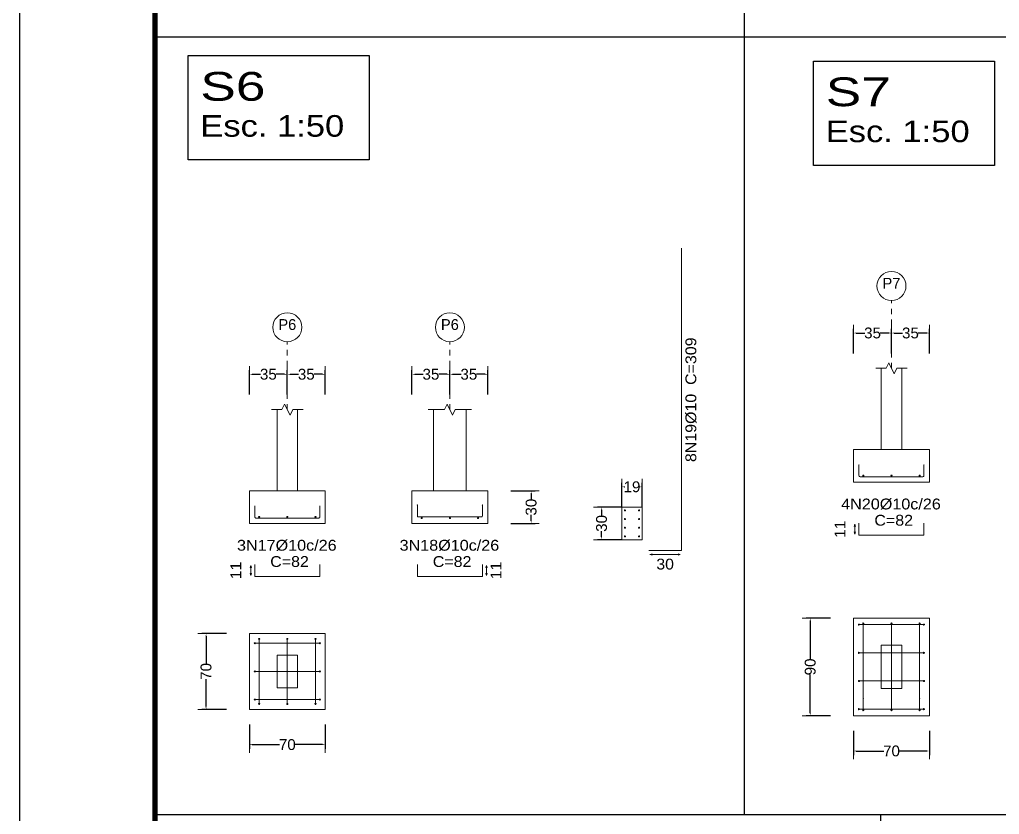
# Model space of a CAD drawing. Header units: centimetres. Extents: x 3279 to 3363.1, y -374.8 to -315.4.
# Drawn here: x 3279 to 3297.09, y -345.12 to -330.46 of the extents above; entities that cross this region are included whole.
import ezdxf
from ezdxf.enums import TextEntityAlignment as Align

# ---------------------------------------------------------------- set-up
doc = ezdxf.new("R2010")
doc.units = ezdxf.units.CM
doc.linetypes.add('CYPE_PUNTO', pattern=[0.075, 0, -0.075])
for name, color, linetype, lineweight in [('ARM_LONGITUDINAL_Ø10', 33, 'Continuous', 9), ('ELE_REF_REF_ESCALA', 3, 'Continuous', 9), ('FUN_COTAS', 8, 'Continuous', 0), ('FUN_GEOMETRIA', 7, 'Continuous', 0), ('FUN_TXT_ARMADURAS', 8, 'Continuous', 0)]:
    doc.layers.add(name, color=color, linetype=linetype, lineweight=lineweight)
doc.layers.add('ARQ-FOLHA', color=7, linetype='Continuous')
doc.layers.add('COTA CYPE', color=31, linetype='Continuous')
doc.styles.add('ARIAL', font='arial.ttf')
doc.styles.add('CYPETXT', font='arial.ttf', dxfattribs={"height": 0.2})
doc.dimstyles.new('cype_arrow', dxfattribs={"dimtxt": 0.2, "dimasz": 0.05, "dimexe": 0.075, "dimexo": 0.075, "dimgap": 0, "dimtad": 0, "dimdec": 4, "dimzin": 0, "dimdsep": 46, "dimtxsty": 'ARIAL', "dimcen": 0.09, "dimadec": 0, "dimazin": 0, "dimtfac": 1, "dimtdec": 4, "dimtofl": 0, "dimtmove": 2, "dimatfit": 3, "dimfxl": 1, "dimtolj": 1, "dimtzin": 0, "dimarcsym": 0})

# ---------------------------------------------------------------- blocks, each defined once
blk = doc.blocks.new('*D403')
at = {"layer": 'Defpoints', "color": 0, "transparency": 16777216}
for p in [(3283.942, -337.001), (3283.242, -337.451), (3283.942, -337.451)]:
    blk.add_point(p, dxfattribs=at)
at = {"layer": 'FUN_COTAS', "color": 0, "lineweight": -2, "transparency": 16777216}
for p, q in [((3283.242, -337.376), (3283.242, -336.926)), ((3283.942, -337.376), (3283.942, -336.926)), ((3283.292, -337.001), (3283.448, -337.001)), ((3283.892, -337.001), (3283.736, -337.001))]:
    blk.add_line(p, q, dxfattribs=at)
at = {"layer": 'FUN_COTAS', "color": 0, "transparency": 16777216}
for points in [[(3283.292, -336.993), (3283.292, -337.009), (3283.242, -337.001)], [(3283.892, -336.993), (3283.892, -337.009), (3283.942, -337.001)]]:
    blk.add_solid(points, dxfattribs=at)
at = {"layer": 'FUN_COTAS', "color": 0, "transparency": 16777216, "insert": (3283.592, -337.001), "char_height": 0.2, "attachment_point": 5, "style": 'ARIAL'}
blk.add_mtext('\\A1;35', dxfattribs=at)
blk = doc.blocks.new('*D404')
at = {"layer": 'Defpoints', "color": 0, "transparency": 16777216}
for p in [(3284.642, -337.001), (3283.942, -337.451), (3284.642, -337.451)]:
    blk.add_point(p, dxfattribs=at)
at = {"layer": 'FUN_COTAS', "color": 0, "lineweight": -2, "transparency": 16777216}
for p, q in [((3283.942, -337.376), (3283.942, -336.926)), ((3284.642, -337.376), (3284.642, -336.926)), ((3283.992, -337.001), (3284.148, -337.001)), ((3284.592, -337.001), (3284.436, -337.001))]:
    blk.add_line(p, q, dxfattribs=at)
at = {"layer": 'FUN_COTAS', "color": 0, "transparency": 16777216}
for points in [[(3283.992, -336.993), (3283.992, -337.009), (3283.942, -337.001)], [(3284.592, -336.993), (3284.592, -337.009), (3284.642, -337.001)]]:
    blk.add_solid(points, dxfattribs=at)
at = {"layer": 'FUN_COTAS', "color": 0, "transparency": 16777216, "insert": (3284.292, -337.001), "char_height": 0.2, "attachment_point": 5, "style": 'ARIAL'}
blk.add_mtext('\\A1;35', dxfattribs=at)
blk = doc.blocks.new('*D405')
at = {"layer": 'Defpoints', "color": 0, "transparency": 16777216}
for p in [(3286.943, -337.001), (3286.243, -337.451), (3286.943, -337.451)]:
    blk.add_point(p, dxfattribs=at)
at = {"layer": 'FUN_COTAS', "color": 0, "lineweight": -2, "transparency": 16777216}
for p, q in [((3286.243, -337.376), (3286.243, -336.926)), ((3286.943, -337.376), (3286.943, -336.926)), ((3286.293, -337.001), (3286.449, -337.001)), ((3286.893, -337.001), (3286.737, -337.001))]:
    blk.add_line(p, q, dxfattribs=at)
at = {"layer": 'FUN_COTAS', "color": 0, "transparency": 16777216}
for points in [[(3286.293, -336.993), (3286.293, -337.009), (3286.243, -337.001)], [(3286.893, -336.993), (3286.893, -337.009), (3286.943, -337.001)]]:
    blk.add_solid(points, dxfattribs=at)
at = {"layer": 'FUN_COTAS', "color": 0, "transparency": 16777216, "insert": (3286.593, -337.001), "char_height": 0.2, "attachment_point": 5, "style": 'ARIAL'}
blk.add_mtext('\\A1;35', dxfattribs=at)
blk = doc.blocks.new('*D406')
at = {"layer": 'Defpoints', "color": 0, "transparency": 16777216}
for p in [(3287.643, -337.001), (3286.943, -337.451), (3287.643, -337.451)]:
    blk.add_point(p, dxfattribs=at)
at = {"layer": 'FUN_COTAS', "color": 0, "lineweight": -2, "transparency": 16777216}
for p, q in [((3286.943, -337.376), (3286.943, -336.926)), ((3287.643, -337.376), (3287.643, -336.926)), ((3286.993, -337.001), (3287.149, -337.001)), ((3287.593, -337.001), (3287.437, -337.001))]:
    blk.add_line(p, q, dxfattribs=at)
at = {"layer": 'FUN_COTAS', "color": 0, "transparency": 16777216}
for points in [[(3286.993, -336.993), (3286.993, -337.009), (3286.943, -337.001)], [(3287.593, -336.993), (3287.593, -337.009), (3287.643, -337.001)]]:
    blk.add_solid(points, dxfattribs=at)
at = {"layer": 'FUN_COTAS', "color": 0, "transparency": 16777216, "insert": (3287.293, -337.001), "char_height": 0.2, "attachment_point": 5, "style": 'ARIAL'}
blk.add_mtext('\\A1;35', dxfattribs=at)
blk = doc.blocks.new('*D407')
at = {"layer": 'Defpoints', "color": 0, "transparency": 16777216}
for p in [(3287.993, -339.152), (3288.443, -339.152), (3287.993, -339.752)]:
    blk.add_point(p, dxfattribs=at)
at = {"layer": 'FUN_COTAS', "color": 0, "lineweight": -2, "transparency": 16777216}
for p, q in [((3288.068, -339.152), (3288.518, -339.152)), ((3288.443, -339.202), (3288.443, -339.309)), ((3288.443, -339.702), (3288.443, -339.595)), ((3288.068, -339.752), (3288.518, -339.752))]:
    blk.add_line(p, q, dxfattribs=at)
at = {"layer": 'FUN_COTAS', "color": 0, "transparency": 16777216}
for points in [[(3288.435, -339.202), (3288.451, -339.202), (3288.443, -339.152)], [(3288.435, -339.702), (3288.451, -339.702), (3288.443, -339.752)]]:
    blk.add_solid(points, dxfattribs=at)
at = {"layer": 'FUN_COTAS', "color": 0, "transparency": 16777216, "insert": (3288.443, -339.452), "char_height": 0.2, "attachment_point": 5, "rotation": 90, "style": 'ARIAL'}
blk.add_mtext('\\A1;30', dxfattribs=at)
blk = doc.blocks.new('*D408')
at = {"layer": 'Defpoints', "color": 0, "transparency": 16777216}
for p in [(3283.242, -343.383), (3284.642, -343.383), (3284.642, -343.833)]:
    blk.add_point(p, dxfattribs=at)
at = {"layer": 'FUN_COTAS', "color": 0, "lineweight": -2, "transparency": 16777216}
for p, q in [((3283.242, -343.458), (3283.242, -343.908)), ((3284.642, -343.458), (3284.642, -343.908)), ((3283.292, -343.833), (3283.8, -343.833)), ((3284.592, -343.833), (3284.084, -343.833))]:
    blk.add_line(p, q, dxfattribs=at)
at = {"layer": 'FUN_COTAS', "color": 0, "transparency": 16777216}
for points in [[(3283.292, -343.825), (3283.292, -343.841), (3283.242, -343.833)], [(3284.592, -343.825), (3284.592, -343.841), (3284.642, -343.833)]]:
    blk.add_solid(points, dxfattribs=at)
at = {"layer": 'FUN_COTAS', "color": 0, "transparency": 16777216, "insert": (3283.942, -343.833), "char_height": 0.2, "attachment_point": 5, "style": 'ARIAL'}
blk.add_mtext('\\A1;70', dxfattribs=at)
blk = doc.blocks.new('*D409')
at = {"layer": 'Defpoints', "color": 0, "transparency": 16777216}
for p in [(3282.442, -341.782), (3282.892, -341.782), (3282.892, -343.182)]:
    blk.add_point(p, dxfattribs=at)
at = {"layer": 'FUN_COTAS', "color": 0, "lineweight": -2, "transparency": 16777216}
for p, q in [((3282.817, -341.782), (3282.367, -341.782)), ((3282.442, -341.832), (3282.442, -342.34)), ((3282.442, -343.132), (3282.442, -342.624)), ((3282.817, -343.182), (3282.367, -343.182))]:
    blk.add_line(p, q, dxfattribs=at)
at = {"layer": 'FUN_COTAS', "color": 0, "transparency": 16777216}
for points in [[(3282.434, -341.832), (3282.45, -341.832), (3282.442, -341.782)], [(3282.434, -343.132), (3282.45, -343.132), (3282.442, -343.182)]]:
    blk.add_solid(points, dxfattribs=at)
at = {"layer": 'FUN_COTAS', "color": 0, "transparency": 16777216, "insert": (3282.442, -342.482), "char_height": 0.2, "attachment_point": 5, "rotation": 90, "style": 'ARIAL'}
blk.add_mtext('\\A1;70', dxfattribs=at)
blk = doc.blocks.new('*D410')
at = {"layer": 'Defpoints', "color": 0, "transparency": 16777216}
for p in [(3290.494, -339.077), (3290.114, -339.527), (3290.494, -339.527)]:
    blk.add_point(p, dxfattribs=at)
at = {"layer": 'FUN_COTAS', "color": 0, "lineweight": -2, "transparency": 16777216}
for p, q in [((3290.114, -339.452), (3290.114, -339.002)), ((3290.164, -339.077), (3290.17, -339.077)), ((3290.444, -339.077), (3290.438, -339.077)), ((3290.494, -339.452), (3290.494, -339.002))]:
    blk.add_line(p, q, dxfattribs=at)
at = {"layer": 'FUN_COTAS', "color": 0, "transparency": 16777216}
for points in [[(3290.164, -339.069), (3290.164, -339.085), (3290.114, -339.077)], [(3290.444, -339.069), (3290.444, -339.085), (3290.494, -339.077)]]:
    blk.add_solid(points, dxfattribs=at)
at = {"layer": 'FUN_COTAS', "color": 0, "transparency": 16777216, "insert": (3290.304, -339.077), "char_height": 0.2, "attachment_point": 5, "style": 'ARIAL'}
blk.add_mtext('\\A1;19', dxfattribs=at)
blk = doc.blocks.new('*D411')
at = {"layer": 'Defpoints', "color": 0, "transparency": 16777216}
for p in [(3289.743, -339.452), (3290.193, -339.452), (3290.193, -340.052)]:
    blk.add_point(p, dxfattribs=at)
at = {"layer": 'FUN_COTAS', "color": 0, "lineweight": -2, "transparency": 16777216}
for p, q in [((3290.118, -339.452), (3289.668, -339.452)), ((3289.743, -339.502), (3289.743, -339.609)), ((3289.743, -340.002), (3289.743, -339.895)), ((3290.118, -340.052), (3289.668, -340.052))]:
    blk.add_line(p, q, dxfattribs=at)
at = {"layer": 'FUN_COTAS', "color": 0, "transparency": 16777216}
for points in [[(3289.735, -339.502), (3289.751, -339.502), (3289.743, -339.452)], [(3289.735, -340.002), (3289.751, -340.002), (3289.743, -340.052)]]:
    blk.add_solid(points, dxfattribs=at)
at = {"layer": 'FUN_COTAS', "color": 0, "transparency": 16777216, "insert": (3289.743, -339.752), "char_height": 0.2, "attachment_point": 5, "rotation": 90, "style": 'ARIAL'}
blk.add_mtext('\\A1;30', dxfattribs=at)
blk = doc.blocks.new('*D412')
at = {"layer": 'Defpoints', "color": 0, "transparency": 16777216}
for p in [(3295.095, -336.24), (3294.395, -336.69), (3295.095, -336.69)]:
    blk.add_point(p, dxfattribs=at)
at = {"layer": 'FUN_COTAS', "color": 0, "lineweight": -2, "transparency": 16777216}
for p, q in [((3294.395, -336.615), (3294.395, -336.165)), ((3295.095, -336.615), (3295.095, -336.165)), ((3294.445, -336.24), (3294.601, -336.24)), ((3295.045, -336.24), (3294.888, -336.24))]:
    blk.add_line(p, q, dxfattribs=at)
at = {"layer": 'FUN_COTAS', "color": 0, "transparency": 16777216}
for points in [[(3294.445, -336.231), (3294.445, -336.248), (3294.395, -336.24)], [(3295.045, -336.231), (3295.045, -336.248), (3295.095, -336.24)]]:
    blk.add_solid(points, dxfattribs=at)
at = {"layer": 'FUN_COTAS', "color": 0, "transparency": 16777216, "insert": (3294.745, -336.24), "char_height": 0.2, "attachment_point": 5, "style": 'ARIAL'}
blk.add_mtext('\\A1;35', dxfattribs=at)
blk = doc.blocks.new('*D413')
at = {"layer": 'Defpoints', "color": 0, "transparency": 16777216}
for p in [(3295.795, -336.24), (3295.095, -336.69), (3295.795, -336.69)]:
    blk.add_point(p, dxfattribs=at)
at = {"layer": 'FUN_COTAS', "color": 0, "lineweight": -2, "transparency": 16777216}
for p, q in [((3295.095, -336.615), (3295.095, -336.165)), ((3295.795, -336.615), (3295.795, -336.165)), ((3295.145, -336.24), (3295.301, -336.24)), ((3295.745, -336.24), (3295.588, -336.24))]:
    blk.add_line(p, q, dxfattribs=at)
at = {"layer": 'FUN_COTAS', "color": 0, "transparency": 16777216}
for points in [[(3295.145, -336.231), (3295.145, -336.248), (3295.095, -336.24)], [(3295.745, -336.231), (3295.745, -336.248), (3295.795, -336.24)]]:
    blk.add_solid(points, dxfattribs=at)
at = {"layer": 'FUN_COTAS', "color": 0, "transparency": 16777216, "insert": (3295.445, -336.24), "char_height": 0.2, "attachment_point": 5, "style": 'ARIAL'}
blk.add_mtext('\\A1;35', dxfattribs=at)
blk = doc.blocks.new('*D528')
at = {"layer": 'Defpoints', "color": 0, "transparency": 16777216}
for p in [(3294.395, -343.5), (3295.795, -343.5), (3295.795, -343.95)]:
    blk.add_point(p, dxfattribs=at)
at = {"layer": 'FUN_COTAS', "color": 0, "lineweight": -2, "transparency": 16777216}
for p, q in [((3294.395, -343.575), (3294.395, -344.025)), ((3295.795, -343.575), (3295.795, -344.025)), ((3294.445, -343.95), (3294.952, -343.95)), ((3295.745, -343.95), (3295.237, -343.95))]:
    blk.add_line(p, q, dxfattribs=at)
at = {"layer": 'FUN_COTAS', "color": 0, "transparency": 16777216}
for points in [[(3294.445, -343.941), (3294.445, -343.958), (3294.395, -343.95)], [(3295.745, -343.941), (3295.745, -343.958), (3295.795, -343.95)]]:
    blk.add_solid(points, dxfattribs=at)
at = {"layer": 'FUN_COTAS', "color": 0, "transparency": 16777216, "insert": (3295.095, -343.95), "char_height": 0.2, "attachment_point": 5, "style": 'ARIAL'}
blk.add_mtext('\\A1;70', dxfattribs=at)
blk = doc.blocks.new('*D529')
at = {"layer": 'Defpoints', "color": 0, "transparency": 16777216}
for p in [(3293.595, -341.499), (3294.045, -341.499), (3294.045, -343.299)]:
    blk.add_point(p, dxfattribs=at)
at = {"layer": 'FUN_COTAS', "color": 0, "lineweight": -2, "transparency": 16777216}
for p, q in [((3293.97, -341.499), (3293.52, -341.499)), ((3293.595, -341.549), (3293.595, -342.256)), ((3293.595, -343.249), (3293.595, -342.541)), ((3293.97, -343.299), (3293.52, -343.299))]:
    blk.add_line(p, q, dxfattribs=at)
at = {"layer": 'FUN_COTAS', "color": 0, "transparency": 16777216}
for points in [[(3293.586, -341.549), (3293.603, -341.549), (3293.595, -341.499)], [(3293.586, -343.249), (3293.603, -343.249), (3293.595, -343.299)]]:
    blk.add_solid(points, dxfattribs=at)
at = {"layer": 'FUN_COTAS', "color": 0, "transparency": 16777216, "insert": (3293.595, -342.399), "char_height": 0.2, "attachment_point": 5, "rotation": 90, "style": 'ARIAL'}
blk.add_mtext('\\A1;90', dxfattribs=at)
blk = doc.blocks.new('FOLHA A1')
at = {"layer": 'ARQ-FOLHA'}
blk.add_line((0, 0), (0, -594), dxfattribs=at)
at = {"layer": 'ARQ-FOLHA', "const_width": 1}
blk.add_lwpolyline([(25, -10), (25, -584), (831, -584), (831, -10), (25, -10)], dxfattribs=at)

msp = doc.modelspace()

# ---------------------------------------------------------------- hatches: boundary and pattern name
at = {"layer": 'ARM_LONGITUDINAL_Ø10'}
h = msp.add_hatch(color=256, dxfattribs=at)
edge = h.paths.add_edge_path()
edge.add_arc((3294.49452, -338.67051), 0.0016, 0, 360)
h = msp.add_hatch(color=256, dxfattribs=at)
edge = h.paths.add_edge_path()
edge.add_arc((3295.69452, -338.67051), 0.0016, 0, 360)
h = msp.add_hatch(color=256, dxfattribs=at)
edge = h.paths.add_edge_path()
edge.add_arc((3283.34209, -339.43204), 0.0016, 0, 360)
h = msp.add_hatch(color=256, dxfattribs=at)
edge = h.paths.add_edge_path()
edge.add_arc((3284.54209, -339.43204), 0.0016, 0, 360)
h = msp.add_hatch(color=256, dxfattribs=at)
edge = h.paths.add_edge_path()
edge.add_arc((3286.34309, -339.41204), 0.0016, 0, 360)
h = msp.add_hatch(color=256, dxfattribs=at)
edge = h.paths.add_edge_path()
edge.add_arc((3287.54309, -339.41204), 0.0016, 0, 360)
h = msp.add_hatch(color=256, dxfattribs=at)
edge = h.paths.add_edge_path()
edge.add_arc((3294.49452, -341.61851), 0.0016, 0, 360)
h = msp.add_hatch(color=256, dxfattribs=at)
edge = h.paths.add_edge_path()
edge.add_arc((3294.57452, -341.59851), 0.0016, 0, 360)
h = msp.add_hatch(color=256, dxfattribs=at)
edge = h.paths.add_edge_path()
edge.add_arc((3295.09452, -341.59851), 0.0016, 0, 360)
h = msp.add_hatch(color=256, dxfattribs=at)
edge = h.paths.add_edge_path()
edge.add_arc((3295.61452, -341.59851), 0.0016, 0, 360)
h = msp.add_hatch(color=256, dxfattribs=at)
edge = h.paths.add_edge_path()
edge.add_arc((3295.69452, -341.61851), 0.0016, 0, 360)
h = msp.add_hatch(color=256, dxfattribs=at)
edge = h.paths.add_edge_path()
edge.add_arc((3283.34209, -341.96204), 0.0016, 0, 360)
h = msp.add_hatch(color=256, dxfattribs=at)
edge = h.paths.add_edge_path()
edge.add_arc((3283.42209, -341.88204), 0.0016, 0, 360)
h = msp.add_hatch(color=256, dxfattribs=at)
edge = h.paths.add_edge_path()
edge.add_arc((3283.94209, -341.88204), 0.0016, 0, 360)
h = msp.add_hatch(color=256, dxfattribs=at)
edge = h.paths.add_edge_path()
edge.add_arc((3284.46209, -341.88204), 0.0016, 0, 360)
h = msp.add_hatch(color=256, dxfattribs=at)
edge = h.paths.add_edge_path()
edge.add_arc((3284.54209, -341.96204), 0.0016, 0, 360)
h = msp.add_hatch(color=256, dxfattribs=at)
edge = h.paths.add_edge_path()
edge.add_arc((3294.49452, -342.13851), 0.0016, 0, 360)
h = msp.add_hatch(color=256, dxfattribs=at)
edge = h.paths.add_edge_path()
edge.add_arc((3295.69452, -342.13851), 0.0016, 0, 360)
h = msp.add_hatch(color=256, dxfattribs=at)
edge = h.paths.add_edge_path()
edge.add_arc((3283.34209, -342.48204), 0.0016, 0, 360)
h = msp.add_hatch(color=256, dxfattribs=at)
edge = h.paths.add_edge_path()
edge.add_arc((3284.54209, -342.48204), 0.0016, 0, 360)
h = msp.add_hatch(color=256, dxfattribs=at)
edge = h.paths.add_edge_path()
edge.add_arc((3294.49452, -342.65851), 0.0016, 0, 360)
h = msp.add_hatch(color=256, dxfattribs=at)
edge = h.paths.add_edge_path()
edge.add_arc((3295.69452, -342.65851), 0.0016, 0, 360)
h = msp.add_hatch(color=256, dxfattribs=at)
edge = h.paths.add_edge_path()
edge.add_arc((3283.34209, -343.00204), 0.0016, 0, 360)
h = msp.add_hatch(color=256, dxfattribs=at)
edge = h.paths.add_edge_path()
edge.add_arc((3283.42209, -343.08204), 0.0016, 0, 360)
h = msp.add_hatch(color=256, dxfattribs=at)
edge = h.paths.add_edge_path()
edge.add_arc((3283.94209, -343.08204), 0.0016, 0, 360)
h = msp.add_hatch(color=256, dxfattribs=at)
edge = h.paths.add_edge_path()
edge.add_arc((3284.46209, -343.08204), 0.0016, 0, 360)
h = msp.add_hatch(color=256, dxfattribs=at)
edge = h.paths.add_edge_path()
edge.add_arc((3284.54209, -343.00204), 0.0016, 0, 360)
h = msp.add_hatch(color=256, dxfattribs=at)
edge = h.paths.add_edge_path()
edge.add_arc((3294.57452, -342.97851), 0.0016, 0, 360)
h = msp.add_hatch(color=256, dxfattribs=at)
edge = h.paths.add_edge_path()
edge.add_arc((3295.09452, -342.97851), 0.0016, 0, 360)
h = msp.add_hatch(color=256, dxfattribs=at)
edge = h.paths.add_edge_path()
edge.add_arc((3295.61452, -342.97851), 0.0016, 0, 360)
h = msp.add_hatch(color=256, dxfattribs=at)
edge = h.paths.add_edge_path()
edge.add_arc((3294.49452, -343.17851), 0.0016, 0, 360)
h = msp.add_hatch(color=256, dxfattribs=at)
edge = h.paths.add_edge_path()
edge.add_arc((3295.69452, -343.17851), 0.0016, 0, 360)

# ---------------------------------------------------------------- linework, layer by layer
for p, q in [((3292.37582, -318.84313), (3292.37582, -345.11919)), ((3281.50009, -330.77319), (3344.60009, -330.77319)), ((3281.50009, -345.11919), (3344.60009, -345.11919)), ((3294.89346, -345.11919), (3294.89346, -373.81919))]:
    msp.add_line(p, q)
for p, q in [((3294.55952, -338.87051), (3294.58952, -338.87051)), ((3294.57452, -338.88551), (3294.57452, -338.85551)), ((3295.07952, -338.87051), (3295.10952, -338.87051)), ((3295.09452, -338.88551), (3295.09452, -338.85551)), ((3295.59952, -338.87051), (3295.62952, -338.87051)), ((3295.61452, -338.88551), (3295.61452, -338.85551)), ((3283.40709, -339.63204), (3283.43709, -339.63204)), ((3283.42209, -339.64704), (3283.42209, -339.61704)), ((3283.92709, -339.63204), (3283.95709, -339.63204)), ((3283.94209, -339.64704), (3283.94209, -339.61704)), ((3284.44709, -339.63204), (3284.47709, -339.63204)), ((3284.46209, -339.64704), (3284.46209, -339.61704)), ((3286.40809, -339.65204), (3286.43809, -339.65204)), ((3286.42309, -339.66704), (3286.42309, -339.63704)), ((3286.92809, -339.65204), (3286.95809, -339.65204)), ((3286.94309, -339.66704), (3286.94309, -339.63704)), ((3287.44809, -339.65204), (3287.47809, -339.65204)), ((3287.46309, -339.66704), (3287.46309, -339.63704)), ((3290.15934, -339.51204), (3290.18934, -339.51204)), ((3290.15934, -339.51204), (3290.18934, -339.51204)), ((3290.17434, -339.52704), (3290.17434, -339.49704)), ((3290.17434, -339.52704), (3290.17434, -339.49704)), ((3290.17434, -339.68704), (3290.17434, -339.65704)), ((3290.17434, -339.68704), (3290.17434, -339.65704)), ((3290.41934, -339.51204), (3290.44934, -339.51204)), ((3290.41934, -339.51204), (3290.44934, -339.51204)), ((3290.43434, -339.52704), (3290.43434, -339.49704)), ((3290.43434, -339.52704), (3290.43434, -339.49704)), ((3290.43434, -339.68704), (3290.43434, -339.65704)), ((3290.43434, -339.68704), (3290.43434, -339.65704)), ((3290.15934, -339.67204), (3290.18934, -339.67204)), ((3290.15934, -339.67204), (3290.18934, -339.67204)), ((3290.15934, -339.83204), (3290.18934, -339.83204)), ((3290.15934, -339.83204), (3290.18934, -339.83204)), ((3290.17434, -339.84704), (3290.17434, -339.81704)), ((3290.17434, -339.84704), (3290.17434, -339.81704)), ((3290.41934, -339.67204), (3290.44934, -339.67204)), ((3290.41934, -339.67204), (3290.44934, -339.67204)), ((3290.41934, -339.83204), (3290.44934, -339.83204)), ((3290.41934, -339.83204), (3290.44934, -339.83204)), ((3290.43434, -339.84704), (3290.43434, -339.81704)), ((3290.43434, -339.84704), (3290.43434, -339.81704)), ((3290.15934, -339.99204), (3290.18934, -339.99204)), ((3290.15934, -339.99204), (3290.18934, -339.99204)), ((3290.17434, -340.00704), (3290.17434, -339.97704)), ((3290.17434, -340.00704), (3290.17434, -339.97704)), ((3290.41934, -339.99204), (3290.44934, -339.99204)), ((3290.41934, -339.99204), (3290.44934, -339.99204)), ((3290.43434, -340.00704), (3290.43434, -339.97704)), ((3290.43434, -340.00704), (3290.43434, -339.97704))]:
    msp.add_line(p, q, dxfattribs=at)
for points in [[(3290.61634, -340.25204), (3291.21634, -340.25204), (3291.21634, -334.67204)], [(3294.49452, -338.67051), (3294.49452, -338.87051), (3294.4972, -338.88051), (3294.50452, -338.88783), (3294.51452, -338.89051), (3295.67452, -338.89051), (3295.68452, -338.88783), (3295.69184, -338.88051), (3295.69452, -338.87051), (3295.69452, -338.67051)], [(3283.34209, -339.43204), (3283.34209, -339.63204), (3283.34477, -339.64204), (3283.35209, -339.64936), (3283.36209, -339.65204), (3284.52209, -339.65204), (3284.53209, -339.64936), (3284.53941, -339.64204), (3284.54209, -339.63204), (3284.54209, -339.43204)], [(3287.54309, -339.41204), (3287.54309, -339.61204), (3287.54041, -339.62204), (3287.53309, -339.62936), (3287.52309, -339.63204), (3286.36309, -339.63204), (3286.35309, -339.62936), (3286.34577, -339.62204), (3286.34309, -339.61204), (3286.34309, -339.41204)], [(3294.49452, -339.74851), (3294.49452, -339.96851), (3295.69452, -339.96851), (3295.69452, -339.74851)], [(3283.34209, -340.51004), (3283.34209, -340.73004), (3284.54209, -340.73004), (3284.54209, -340.51004)], [(3287.54309, -340.51004), (3287.54309, -340.73004), (3286.34309, -340.73004), (3286.34309, -340.51004)], [(3294.49452, -341.61851), (3294.4972, -341.61851), (3294.50452, -341.61851), (3294.51452, -341.61851), (3295.67452, -341.61851), (3295.68452, -341.61851), (3295.69184, -341.61851), (3295.69452, -341.61851)], [(3294.57452, -342.97851), (3294.57452, -343.17851), (3294.57452, -343.18851), (3294.57452, -343.19583), (3294.57452, -343.19851), (3294.57452, -343.19583), (3294.57452, -343.18851), (3294.57452, -343.17851), (3294.57452, -341.61851), (3294.57452, -341.60851), (3294.57452, -341.60119), (3294.57452, -341.59851)], [(3295.09452, -342.97851), (3295.09452, -343.17851), (3295.09452, -343.18851), (3295.09452, -343.19583), (3295.09452, -343.19851), (3295.09452, -343.19583), (3295.09452, -343.18851), (3295.09452, -343.17851), (3295.09452, -341.61851), (3295.09452, -341.60851), (3295.09452, -341.60119), (3295.09452, -341.59851)], [(3295.61452, -342.97851), (3295.61452, -343.17851), (3295.61452, -343.18851), (3295.61452, -343.19583), (3295.61452, -343.19851), (3295.61452, -343.19583), (3295.61452, -343.18851), (3295.61452, -343.17851), (3295.61452, -341.61851), (3295.61452, -341.60851), (3295.61452, -341.60119), (3295.61452, -341.59851)], [(3283.34209, -341.96204), (3283.34477, -341.96204), (3283.35209, -341.96204), (3283.36209, -341.96204), (3284.52209, -341.96204), (3284.53209, -341.96204), (3284.53941, -341.96204), (3284.54209, -341.96204)], [(3283.42209, -343.08204), (3283.42209, -343.07936), (3283.42209, -343.07204), (3283.42209, -343.06204), (3283.42209, -341.90204), (3283.42209, -341.89204), (3283.42209, -341.88471), (3283.42209, -341.88204)], [(3283.94209, -343.08204), (3283.94209, -343.07936), (3283.94209, -343.07204), (3283.94209, -343.06204), (3283.94209, -341.90204), (3283.94209, -341.89204), (3283.94209, -341.88471), (3283.94209, -341.88204)], [(3284.46209, -343.08204), (3284.46209, -343.07936), (3284.46209, -343.07204), (3284.46209, -343.06204), (3284.46209, -341.90204), (3284.46209, -341.89204), (3284.46209, -341.88471), (3284.46209, -341.88204)], [(3294.49452, -342.13851), (3294.4972, -342.13851), (3294.50452, -342.13851), (3294.51452, -342.13851), (3295.67452, -342.13851), (3295.68452, -342.13851), (3295.69184, -342.13851), (3295.69452, -342.13851)], [(3283.34209, -342.48204), (3283.34477, -342.48204), (3283.35209, -342.48204), (3283.36209, -342.48204), (3284.52209, -342.48204), (3284.53209, -342.48204), (3284.53941, -342.48204), (3284.54209, -342.48204)], [(3294.49452, -342.65851), (3294.4972, -342.65851), (3294.50452, -342.65851), (3294.51452, -342.65851), (3295.67452, -342.65851), (3295.68452, -342.65851), (3295.69184, -342.65851), (3295.69452, -342.65851)], [(3283.34209, -343.00204), (3283.34477, -343.00204), (3283.35209, -343.00204), (3283.36209, -343.00204), (3284.52209, -343.00204), (3284.53209, -343.00204), (3284.53941, -343.00204), (3284.54209, -343.00204)], [(3294.49452, -343.17851), (3294.4972, -343.17851), (3294.50452, -343.17851), (3294.51452, -343.17851), (3295.67452, -343.17851), (3295.68452, -343.17851), (3295.69184, -343.17851), (3295.69452, -343.17851)]]:
    msp.add_lwpolyline(points, dxfattribs=at)
for centre, radius in [((3294.49452, -338.67051), 0.0016), ((3295.69452, -338.67051), 0.0016), ((3294.57452, -338.87051), 0.01), ((3295.09452, -338.87051), 0.01), ((3295.61452, -338.87051), 0.01), ((3283.34209, -339.43204), 0.0016), ((3284.54209, -339.43204), 0.0016), ((3286.34309, -339.41204), 0.0016), ((3287.54309, -339.41204), 0.0016), ((3283.42209, -339.63204), 0.01), ((3283.94209, -339.63204), 0.01), ((3284.46209, -339.63204), 0.01), ((3286.42309, -339.65204), 0.01), ((3286.94309, -339.65204), 0.01), ((3287.46309, -339.65204), 0.01), ((3290.17434, -339.51204), 0.01), ((3290.17434, -339.51204), 0.01), ((3290.17434, -339.67204), 0.01), ((3290.17434, -339.67204), 0.01), ((3290.43434, -339.51204), 0.01), ((3290.43434, -339.51204), 0.01), ((3290.43434, -339.67204), 0.01), ((3290.43434, -339.67204), 0.01), ((3290.17434, -339.83204), 0.01), ((3290.17434, -339.83204), 0.01), ((3290.43434, -339.83204), 0.01), ((3290.43434, -339.83204), 0.01), ((3290.17434, -339.99204), 0.01), ((3290.17434, -339.99204), 0.01), ((3290.43434, -339.99204), 0.01), ((3290.43434, -339.99204), 0.01), ((3294.49452, -341.61851), 0.01), ((3294.49452, -341.61851), 0.0016), ((3294.57452, -341.59851), 0.01), ((3294.57452, -341.59851), 0.0016), ((3295.09452, -341.59851), 0.01), ((3295.09452, -341.59851), 0.0016), ((3295.61452, -341.59851), 0.01), ((3295.61452, -341.59851), 0.0016), ((3295.69452, -341.61851), 0.01), ((3295.69452, -341.61851), 0.0016), ((3283.34209, -341.96204), 0.01), ((3283.34209, -341.96204), 0.0016), ((3283.42209, -341.88204), 0.01), ((3283.42209, -341.88204), 0.0016), ((3283.94209, -341.88204), 0.01), ((3283.94209, -341.88204), 0.0016), ((3284.46209, -341.88204), 0.01), ((3284.46209, -341.88204), 0.0016), ((3284.54209, -341.96204), 0.01), ((3284.54209, -341.96204), 0.0016), ((3294.49452, -342.13851), 0.01), ((3294.49452, -342.13851), 0.0016), ((3295.69452, -342.13851), 0.01), ((3295.69452, -342.13851), 0.0016), ((3283.34209, -342.48204), 0.01), ((3283.34209, -342.48204), 0.0016), ((3284.54209, -342.48204), 0.01), ((3284.54209, -342.48204), 0.0016), ((3294.49452, -342.65851), 0.01), ((3294.49452, -342.65851), 0.0016), ((3295.69452, -342.65851), 0.01), ((3295.69452, -342.65851), 0.0016), ((3283.34209, -343.00204), 0.01), ((3283.34209, -343.00204), 0.0016), ((3283.42209, -343.08204), 0.01), ((3283.42209, -343.08204), 0.0016), ((3283.94209, -343.08204), 0.01), ((3283.94209, -343.08204), 0.0016), ((3284.46209, -343.08204), 0.01), ((3284.46209, -343.08204), 0.0016), ((3284.54209, -343.00204), 0.01), ((3284.54209, -343.00204), 0.0016), ((3294.57452, -342.97851), 0.0016), ((3295.09452, -342.97851), 0.0016), ((3295.61452, -342.97851), 0.0016), ((3294.49452, -343.17851), 0.01), ((3294.49452, -343.17851), 0.0016), ((3294.57452, -343.19851), 0.01), ((3295.09452, -343.19851), 0.01), ((3295.61452, -343.19851), 0.01), ((3295.69452, -343.17851), 0.01), ((3295.69452, -343.17851), 0.0016)]:
    msp.add_circle(centre, radius, dxfattribs=at)
at = {"layer": 'COTA CYPE'}
for points in [[(3282.11214, -331.12181), (3285.45026, -331.12181), (3285.45026, -333.04704), (3282.11214, -333.04704)], [(3293.65699, -331.22223), (3296.99512, -331.22223), (3296.99512, -333.14746), (3293.65699, -333.14746)]]:
    msp.add_lwpolyline(points, close=True, dxfattribs=at)
at = {"layer": 'FUN_COTAS', "linetype": 'CYPE_PUNTO'}
for p, q in [((3295.09452, -336.89051), (3295.09452, -335.63951)), ((3283.94209, -337.65204), (3283.94209, -336.40104)), ((3286.94309, -337.65204), (3286.94309, -336.40104))]:
    msp.add_line(p, q, dxfattribs=at)
at = {"layer": 'FUN_COTAS'}
for p, q in [((3294.39452, -336.38951), (3294.39452, -336.08951)), ((3295.09452, -336.38951), (3295.09452, -336.08951)), ((3295.09452, -336.38951), (3295.09452, -336.08951)), ((3295.79452, -336.38951), (3295.79452, -336.08951)), ((3283.24209, -337.15104), (3283.24209, -336.85104)), ((3283.94209, -337.15104), (3283.94209, -336.85104)), ((3283.94209, -337.15104), (3283.94209, -336.85104)), ((3284.64209, -337.15104), (3284.64209, -336.85104)), ((3286.24309, -337.15104), (3286.24309, -336.85104)), ((3286.94309, -337.15104), (3286.94309, -336.85104)), ((3286.94309, -337.15104), (3286.94309, -336.85104)), ((3287.64309, -337.15104), (3287.64309, -336.85104)), ((3290.11434, -339.22704), (3290.11434, -338.92704)), ((3290.49434, -339.22704), (3290.49434, -338.92704)), ((3288.29309, -339.15204), (3288.59309, -339.15204)), ((3289.59309, -339.45204), (3289.89309, -339.45204)), ((3288.29309, -339.75204), (3288.59309, -339.75204)), ((3289.59309, -340.05204), (3289.89309, -340.05204)), ((3293.44452, -341.49851), (3293.74452, -341.49851)), ((3282.29209, -341.78204), (3282.59209, -341.78204)), ((3282.29209, -343.18204), (3282.59209, -343.18204)), ((3293.44452, -343.29851), (3293.74452, -343.29851)), ((3283.24209, -343.98304), (3283.24209, -343.68304)), ((3284.64209, -343.98304), (3284.64209, -343.68304)), ((3294.39452, -344.09951), (3294.39452, -343.79951)), ((3295.79452, -344.09951), (3295.79452, -343.79951))]:
    msp.add_line(p, q, dxfattribs=at)
for centre in [(3295.09452, -335.37192), (3283.94209, -336.13345), (3286.94309, -336.13345)]:
    msp.add_circle(centre, 0.26759, dxfattribs=at)
at = {"layer": 'FUN_GEOMETRIA'}
for p, q in [((3294.90452, -336.89051), (3294.90452, -338.39051)), ((3295.28452, -338.39051), (3295.28452, -336.89051)), ((3283.75209, -337.65204), (3283.75209, -339.15204)), ((3284.13209, -339.15204), (3284.13209, -337.65204)), ((3286.64309, -339.15204), (3286.64309, -337.65204)), ((3287.24309, -339.15204), (3287.24309, -337.65204)), ((3294.39452, -338.39051), (3295.79452, -338.39051)), ((3294.39452, -338.39051), (3294.39452, -338.99051)), ((3295.28452, -338.39051), (3294.90452, -338.39051)), ((3295.79452, -338.99051), (3295.79452, -338.39051)), ((3295.79452, -338.99051), (3294.39452, -338.99051)), ((3283.24209, -339.15204), (3284.64209, -339.15204)), ((3283.24209, -339.15204), (3283.24209, -339.75204)), ((3284.13209, -339.15204), (3283.75209, -339.15204)), ((3284.64209, -339.75204), (3284.64209, -339.15204)), ((3286.24309, -339.15204), (3287.64309, -339.15204)), ((3286.24309, -339.75204), (3286.24309, -339.15204)), ((3287.24309, -339.15204), (3286.64309, -339.15204)), ((3287.64309, -339.75204), (3287.64309, -339.15204)), ((3284.64209, -339.75204), (3283.24209, -339.75204)), ((3287.64309, -339.75204), (3286.24309, -339.75204))]:
    msp.add_line(p, q, dxfattribs=at)
for points in [[(3294.80452, -336.89051), (3294.99452, -336.89051), (3295.04452, -336.79051), (3295.14452, -336.99051), (3295.19452, -336.89051), (3295.38452, -336.89051)], [(3283.65209, -337.65204), (3283.84209, -337.65204), (3283.89209, -337.55204), (3283.99209, -337.75204), (3284.04209, -337.65204), (3284.23209, -337.65204)], [(3286.54309, -337.65204), (3286.84309, -337.65204), (3286.89309, -337.55204), (3286.99309, -337.75204), (3287.04309, -337.65204), (3287.34309, -337.65204)]]:
    msp.add_lwpolyline(points, dxfattribs=at)
for points in [[(3290.11434, -340.05204), (3290.49434, -340.05204), (3290.49434, -339.45204), (3290.11434, -339.45204), (3290.11434, -340.05204)], [(3294.39452, -343.29851), (3295.79452, -343.29851), (3295.79452, -341.49851), (3294.39452, -341.49851), (3294.39452, -343.29851)], [(3283.24209, -343.18204), (3284.64209, -343.18204), (3284.64209, -341.78204), (3283.24209, -341.78204), (3283.24209, -343.18204)], [(3294.90452, -342.79851), (3295.28452, -342.79851), (3295.28452, -341.99851), (3294.90452, -341.99851), (3294.90452, -342.79851)], [(3283.75209, -342.78204), (3284.13209, -342.78204), (3284.13209, -342.18204), (3283.75209, -342.18204), (3283.75209, -342.78204)]]:
    msp.add_lwpolyline(points, close=True, dxfattribs=at)
at = {"layer": 'FUN_TXT_ARMADURAS'}
for p, q in [((3294.40702, -339.80871), (3294.41952, -339.76871)), ((3294.43202, -339.80871), (3294.41952, -339.76871)), ((3294.41952, -339.76871), (3294.41952, -339.94831)), ((3294.40702, -339.90831), (3294.41952, -339.94831)), ((3294.43202, -339.90831), (3294.41952, -339.94831)), ((3290.67654, -340.31454), (3290.63654, -340.32704)), ((3290.67654, -340.33954), (3290.63654, -340.32704)), ((3290.63654, -340.32704), (3291.19614, -340.32704)), ((3291.15614, -340.31454), (3291.19614, -340.32704)), ((3291.15614, -340.33954), (3291.19614, -340.32704)), ((3283.25459, -340.57024), (3283.26709, -340.53024)), ((3283.27959, -340.57024), (3283.26709, -340.53024)), ((3283.26709, -340.53024), (3283.26709, -340.70984)), ((3287.60559, -340.57024), (3287.61809, -340.53024)), ((3287.63059, -340.57024), (3287.61809, -340.53024)), ((3287.61809, -340.53024), (3287.61809, -340.70984)), ((3283.25459, -340.66984), (3283.26709, -340.70984)), ((3283.27959, -340.66984), (3283.26709, -340.70984)), ((3287.60559, -340.66984), (3287.61809, -340.70984)), ((3287.63059, -340.66984), (3287.61809, -340.70984))]:
    msp.add_line(p, q, dxfattribs=at)

# ---------------------------------------------------------------- block references
at = {"layer": 'ARQ-FOLHA', "xscale": 0.1, "yscale": 0.1, "zscale": 0.1}
msp.add_blockref('FOLHA A1', (3279.00009, -315.41919), dxfattribs=at)

# ---------------------------------------------------------------- texts
at = {"layer": 'COTA CYPE', "style": 'CYPETXT', "width": 1.325545}
for s, p, p2 in [('S6', (3282.33595, -331.95486), (3283.53815, -331.95486)), ('S7', (3293.88081, -332.05528), (3295.08301, -332.05528))]:
    msp.add_text(s, height=0.530774, dxfattribs=at).set_placement(p, p2, align=Align.FIT)
at = {"layer": 'ELE_REF_REF_ESCALA', "style": 'CYPETXT', "width": 1.145881}
for p, p2 in [((3282.33595, -332.61833), (3284.99259, -332.61833)), ((3293.88081, -332.71875), (3296.53745, -332.71875))]:
    msp.add_text('Esc. 1:50', height=0.39808, dxfattribs=at).set_placement(p, p2, align=Align.FIT)
at = {"layer": 'FUN_COTAS', "style": 'CYPETXT', "width": 0.965629}
for s, p, p2 in [('P7', (3294.92952, -335.42192), (3295.25952, -335.42192)), ('P6', (3283.77709, -336.18345), (3284.10709, -336.18345)), ('P6', (3286.77809, -336.18345), (3287.10809, -336.18345))]:
    msp.add_text(s, height=0.2, dxfattribs=at).set_placement(p, p2, align=Align.FIT)
at = {"layer": 'FUN_TXT_ARMADURAS', "style": 'CYPETXT'}
for s, width, p, p2 in [('8N19%%c10  C=309', 1.052969, (3291.49134, -338.62004), (3291.49134, -336.32204)), ('11', 1.042546, (3294.24452, -340.02051), (3294.24452, -339.69651)), ('11', 1.042546, (3283.09209, -340.78204), (3283.09209, -340.45804)), ('11', 1.042546, (3287.89309, -340.78204), (3287.89309, -340.45804))]:
    msp.add_text(s, height=0.2, rotation=90, dxfattribs=dict(at, width=width)).set_placement(p, p2, align=Align.FIT)
for s, width, p, p2 in [('4N20%%c10c/26', 1.066614, (3294.16602, -339.49351), (3296.00502, -339.49351)), (' C=82', 1.055297, (3294.69702, -339.79351), (3295.49202, -339.79351)), ('3N17%%c10c/26', 1.066614, (3283.01359, -340.25504), (3284.85259, -340.25504)), ('3N18%%c10c/26', 1.066614, (3286.01459, -340.25504), (3287.85359, -340.25504)), (' C=82', 1.055297, (3283.54459, -340.55504), (3284.33959, -340.55504)), (' C=82', 1.055297, (3286.54559, -340.55504), (3287.34059, -340.55504)), ('30', 1.042546, (3290.75434, -340.60204), (3291.07834, -340.60204))]:
    msp.add_text(s, height=0.2, dxfattribs=dict(at, width=width)).set_placement(p, p2, align=Align.FIT)

# ---------------------------------------------------------------- dimensions: what is measured, and where the dimension line sits
at = {"layer": 'FUN_COTAS'}
for p1, p2, distance, text, picture, middle in [((3294.39452, -336.68951), (3295.09452, -336.68951), 0.45, '35', '*D412', (3294.74452, -336.23951)), ((3295.09452, -336.68951), (3295.79452, -336.68951), 0.45, '35', '*D413', (3295.44452, -336.23951)), ((3283.24209, -337.45104), (3283.94209, -337.45104), 0.45, '35', '*D403', (3283.59209, -337.00104)), ((3283.94209, -337.45104), (3284.64209, -337.45104), 0.45, '35', '*D404', (3284.29209, -337.00104)), ((3286.24309, -337.45104), (3286.94309, -337.45104), 0.45, '35', '*D405', (3286.59309, -337.00104)), ((3286.94309, -337.45104), (3287.64309, -337.45104), 0.45, '35', '*D406', (3287.29309, -337.00104)), ((3290.11434, -339.52704), (3290.49434, -339.52704), 0.45, '19', '*D410', (3290.30434, -339.07704)), ((3287.99309, -339.75204), (3287.99309, -339.15204), -0.45, '30', '*D407', (3288.44309, -339.45204)), ((3290.19309, -340.05204), (3290.19309, -339.45204), 0.45, '30', '*D411', (3289.74309, -339.75204)), ((3294.04452, -343.29851), (3294.04452, -341.49851), 0.45, '90', '*D529', (3293.59452, -342.39851)), ((3282.89209, -343.18204), (3282.89209, -341.78204), 0.45, '70', '*D409', (3282.44209, -342.48204)), ((3283.24209, -343.38304), (3284.64209, -343.38304), -0.45, '70', '*D408', (3283.94209, -343.83304)), ((3294.39452, -343.49951), (3295.79452, -343.49951), -0.45, '70', '*D528', (3295.09452, -343.94951))]:
    dim = msp.add_aligned_dim(p1=p1, p2=p2, distance=distance, text=text, dimstyle='cype_arrow', dxfattribs=at)
    dim.commit()
    dim.dimension.update_dxf_attribs({"geometry": picture, "text_midpoint": middle})

doc.saveas('drawing.dxf')
